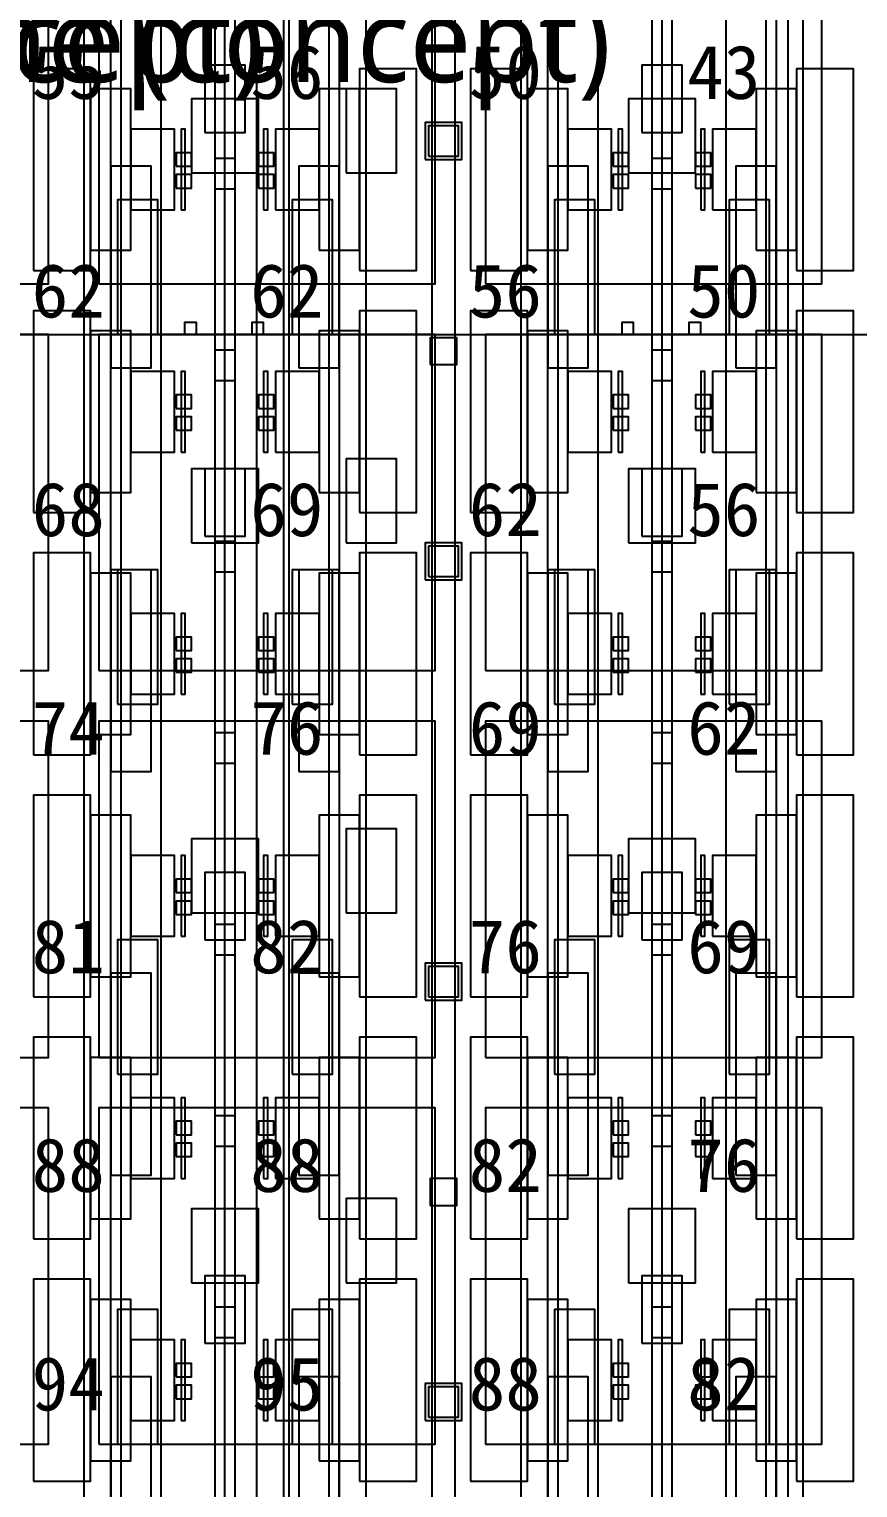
# Model space of a CAD drawing. Header units: metres. Extents: x -1640 to 1560, y -268 to 2338.
# Drawn here: x -143.57 to -118.92, y 990.7 to 1034.08 of the extents above; entities that cross this region are included whole.
import ezdxf

# ---------------------------------------------------------------- set-up
doc = ezdxf.new("R2010")
doc.units = ezdxf.units.M
for name, color, linetype in [('1F_CHL', 4, 'Continuous'), ('1F_PUMP', 2, 'Continuous'), ('1F_SCR', 3, 'Continuous'), ('1F_STRUCT_COLUMN', 8, 'Continuous'), ('2F_CSF_LATERAL_RACK_CONCEPT', 9, 'Continuous'), ('2F_RFG', 5, 'Continuous'), ('2F_STRUCT_COLUMN', 8, 'Continuous'), ('2F_VMB', 6, 'Continuous'), ('3F_CLEANROOM_OVERHEAD_PIPE_DUCT_CONCEPT', 9, 'Continuous'), ('3F_EHS_EGRESS_DIST_M', 2, 'Continuous'), ('3F_ETCH', 2, 'Continuous'), ('3F_FOUP', 5, 'Continuous'), ('3F_OHT', 9, 'Continuous'), ('3F_OHTV', 1, 'Continuous'), ('3F_STRUCT_COLUMN', 8, 'Continuous'), ('3F_TBAR', 6, 'Continuous'), ('3F_TEXT', 7, 'Continuous'), ('4F_FFU', 1, 'Continuous'), ('4F_STRUCT_PLENUM_TRUSS_CONCEPT', 9, 'Continuous'), ('5F_CHL', 4, 'Continuous'), ('5F_PUMP', 2, 'Continuous'), ('5F_SCR', 3, 'Continuous'), ('5F_STRUCT_COLUMN', 8, 'Continuous'), ('6F_CSF_LATERAL_RACK_CONCEPT', 9, 'Continuous'), ('6F_RFG', 5, 'Continuous'), ('6F_STRUCT_COLUMN', 8, 'Continuous'), ('6F_VMB', 6, 'Continuous'), ('7F_CLEANROOM_OVERHEAD_PIPE_DUCT_CONCEPT', 9, 'Continuous'), ('7F_EHS_EGRESS_DIST_M', 2, 'Continuous'), ('7F_ETCH', 2, 'Continuous'), ('7F_FOUP', 5, 'Continuous'), ('7F_OHT', 9, 'Continuous'), ('7F_OHTV', 1, 'Continuous'), ('7F_STRUCT_COLUMN', 8, 'Continuous'), ('7F_TBAR', 6, 'Continuous'), ('7F_TEXT', 7, 'Continuous'), ('8F_FFU', 1, 'Continuous'), ('8F_STRUCT_PLENUM_TRUSS_CONCEPT', 9, 'Continuous'), ('EHS_GAS_SUPPLY', 3, 'Continuous'), ('EHS_PROCESS_EXHAUST', 1, 'Continuous'), ('EHS_TREATED_EXHAUST', 30, 'Continuous'), ('UTIL_ELEC.LV_CONCEPT', 2, 'Continuous'), ('UTIL_GAS.SPEC_CONCEPT', 3, 'Continuous'), ('UTIL_PCW.R_CONCEPT', 1, 'Continuous'), ('UTIL_PCW.S_CONCEPT', 6, 'Continuous')]:
    doc.layers.add(name, color=color, linetype=linetype)
doc.styles.add('KO', font='malgun.ttf')

msp = doc.modelspace()

# ---------------------------------------------------------------- linework, layer by layer
at = {"layer": '1F_CHL'}
for points in [[(-134.15, 1029.8), (-132.65, 1029.8), (-132.65, 1032.3), (-134.15, 1032.3)], [(-134.15, 1018.8), (-132.65, 1018.8), (-132.65, 1021.3), (-134.15, 1021.3)], [(-134.15, 1007.8), (-132.65, 1007.8), (-132.65, 1010.3), (-134.15, 1010.3)], [(-134.15, 996.8), (-132.65, 996.8), (-132.65, 999.3), (-134.15, 999.3)]]:
    msp.add_lwpolyline(points, close=True, dxfattribs=at)
at = {"layer": '1F_PUMP'}
for points in [[(-140.95, 1025), (-139.75, 1025), (-139.75, 1029), (-140.95, 1029)], [(-135.75, 1025), (-134.55, 1025), (-134.55, 1029), (-135.75, 1029)], [(-127.95, 1025), (-126.75, 1025), (-126.75, 1029), (-127.95, 1029)], [(-122.75, 1025), (-121.55, 1025), (-121.55, 1029), (-122.75, 1029)], [(-140.95, 1014), (-139.75, 1014), (-139.75, 1018), (-140.95, 1018)], [(-135.75, 1014), (-134.55, 1014), (-134.55, 1018), (-135.75, 1018)], [(-127.95, 1014), (-126.75, 1014), (-126.75, 1018), (-127.95, 1018)], [(-122.75, 1014), (-121.55, 1014), (-121.55, 1018), (-122.75, 1018)], [(-140.95, 1003), (-139.75, 1003), (-139.75, 1007), (-140.95, 1007)], [(-135.75, 1003), (-134.55, 1003), (-134.55, 1007), (-135.75, 1007)], [(-127.95, 1003), (-126.75, 1003), (-126.75, 1007), (-127.95, 1007)], [(-122.75, 1003), (-121.55, 1003), (-121.55, 1007), (-122.75, 1007)], [(-140.95, 992), (-139.75, 992), (-139.75, 996), (-140.95, 996)], [(-135.75, 992), (-134.55, 992), (-134.55, 996), (-135.75, 996)], [(-127.95, 992), (-126.75, 992), (-126.75, 996), (-127.95, 996)], [(-122.75, 992), (-121.55, 992), (-121.55, 996), (-122.75, 996)]]:
    msp.add_lwpolyline(points, close=True, dxfattribs=at)
at = {"layer": '1F_SCR'}
for points in [[(-138.75, 1029.8), (-136.75, 1029.8), (-136.75, 1032), (-138.75, 1032)], [(-125.75, 1029.8), (-123.75, 1029.8), (-123.75, 1032), (-125.75, 1032)], [(-138.75, 1018.8), (-136.75, 1018.8), (-136.75, 1021), (-138.75, 1021)], [(-125.75, 1018.8), (-123.75, 1018.8), (-123.75, 1021), (-125.75, 1021)], [(-138.75, 1007.8), (-136.75, 1007.8), (-136.75, 1010), (-138.75, 1010)], [(-125.75, 1007.8), (-123.75, 1007.8), (-123.75, 1010), (-125.75, 1010)], [(-138.75, 996.8), (-136.75, 996.8), (-136.75, 999), (-138.75, 999)], [(-125.75, 996.8), (-123.75, 996.8), (-123.75, 999), (-125.75, 999)]]:
    msp.add_lwpolyline(points, close=True, dxfattribs=at)
at = {"layer": '1F_STRUCT_COLUMN'}
for points in [[(-131.8, 1030.2), (-130.7, 1030.2), (-130.7, 1031.3), (-131.8, 1031.3)], [(-131.8, 1017.7), (-130.7, 1017.7), (-130.7, 1018.8), (-131.8, 1018.8)], [(-131.8, 1005.2), (-130.7, 1005.2), (-130.7, 1006.3), (-131.8, 1006.3)], [(-131.8, 992.7), (-130.7, 992.7), (-130.7, 993.8), (-131.8, 993.8)]]:
    msp.add_lwpolyline(points, close=True, dxfattribs=at)
at = {"layer": '2F_CSF_LATERAL_RACK_CONCEPT'}
for points in [[(-141.95, 891), (-141.15, 891), (-141.15, 1041), (-141.95, 1041)], [(-134.35, 891), (-133.55, 891), (-133.55, 1041), (-134.35, 1041)], [(-128.95, 891), (-128.15, 891), (-128.15, 1041), (-128.95, 1041)], [(-121.35, 891), (-120.55, 891), (-120.55, 1041), (-121.35, 1041)]]:
    msp.add_lwpolyline(points, close=True, dxfattribs=at)
at = {"layer": '2F_RFG'}
for points in [[(-141.15, 1024), (-139.95, 1024), (-139.95, 1030), (-141.15, 1030)], [(-135.55, 1024), (-134.35, 1024), (-134.35, 1030), (-135.55, 1030)], [(-128.15, 1024), (-126.95, 1024), (-126.95, 1030), (-128.15, 1030)], [(-122.55, 1024), (-121.35, 1024), (-121.35, 1030), (-122.55, 1030)], [(-141.15, 1012), (-139.95, 1012), (-139.95, 1018), (-141.15, 1018)], [(-135.55, 1012), (-134.35, 1012), (-134.35, 1018), (-135.55, 1018)], [(-128.15, 1012), (-126.95, 1012), (-126.95, 1018), (-128.15, 1018)], [(-122.55, 1012), (-121.35, 1012), (-121.35, 1018), (-122.55, 1018)], [(-141.15, 1000), (-139.95, 1000), (-139.95, 1006), (-141.15, 1006)], [(-135.55, 1000), (-134.35, 1000), (-134.35, 1006), (-135.55, 1006)], [(-128.15, 1000), (-126.95, 1000), (-126.95, 1006), (-128.15, 1006)], [(-122.55, 1000), (-121.35, 1000), (-121.35, 1006), (-122.55, 1006)], [(-141.15, 988), (-139.95, 988), (-139.95, 994), (-141.15, 994)], [(-135.55, 988), (-134.35, 988), (-134.35, 994), (-135.55, 994)], [(-128.15, 988), (-126.95, 988), (-126.95, 994), (-128.15, 994)], [(-122.55, 988), (-121.35, 988), (-121.35, 994), (-122.55, 994)]]:
    msp.add_lwpolyline(points, close=True, dxfattribs=at)
at = {"layer": '2F_STRUCT_COLUMN'}
for points in [[(-131.7, 1030.3), (-130.8, 1030.3), (-130.8, 1031.2), (-131.7, 1031.2)], [(-131.7, 1017.8), (-130.8, 1017.8), (-130.8, 1018.7), (-131.7, 1018.7)], [(-131.7, 1005.3), (-130.8, 1005.3), (-130.8, 1006.2), (-131.7, 1006.2)], [(-131.7, 992.8), (-130.8, 992.8), (-130.8, 993.7), (-131.7, 993.7)]]:
    msp.add_lwpolyline(points, close=True, dxfattribs=at)
at = {"layer": '2F_VMB'}
for points in [[(-138.35, 1031), (-137.15, 1031), (-137.15, 1033), (-138.35, 1033)], [(-125.35, 1031), (-124.15, 1031), (-124.15, 1033), (-125.35, 1033)], [(-138.35, 1019), (-137.15, 1019), (-137.15, 1021), (-138.35, 1021)], [(-125.35, 1019), (-124.15, 1019), (-124.15, 1021), (-125.35, 1021)], [(-138.35, 1007), (-137.15, 1007), (-137.15, 1009), (-138.35, 1009)], [(-125.35, 1007), (-124.15, 1007), (-124.15, 1009), (-125.35, 1009)], [(-138.35, 995), (-137.15, 995), (-137.15, 997), (-138.35, 997)], [(-125.35, 995), (-124.15, 995), (-124.15, 997), (-125.35, 997)]]:
    msp.add_lwpolyline(points, close=True, dxfattribs=at)
at = {"layer": '3F_CLEANROOM_OVERHEAD_PIPE_DUCT_CONCEPT'}
for points in [[(-140.85, 890), (-139.65, 890), (-139.65, 1042), (-140.85, 1042)], [(-135.85, 890), (-134.65, 890), (-134.65, 1042), (-135.85, 1042)], [(-127.85, 890), (-126.65, 890), (-126.65, 1042), (-127.85, 1042)], [(-122.85, 890), (-121.65, 890), (-121.65, 1042), (-122.85, 1042)]]:
    msp.add_lwpolyline(points, close=True, dxfattribs=at)
at = {"layer": '3F_ETCH'}
for points in [[(-143.45, 1026.9), (-141.75, 1026.9), (-141.75, 1032.9), (-143.45, 1032.9)], [(-133.75, 1026.9), (-132.05, 1026.9), (-132.05, 1032.9), (-133.75, 1032.9)], [(-130.45, 1026.9), (-128.75, 1026.9), (-128.75, 1032.9), (-130.45, 1032.9)], [(-120.75, 1026.9), (-119.05, 1026.9), (-119.05, 1032.9), (-120.75, 1032.9)], [(-141.75, 1027.5), (-140.55, 1027.5), (-140.55, 1032.3), (-141.75, 1032.3)], [(-134.95, 1027.5), (-133.75, 1027.5), (-133.75, 1032.3), (-134.95, 1032.3)], [(-128.75, 1027.5), (-127.55, 1027.5), (-127.55, 1032.3), (-128.75, 1032.3)], [(-121.95, 1027.5), (-120.75, 1027.5), (-120.75, 1032.3), (-121.95, 1032.3)], [(-140.55, 1028.7), (-139.25, 1028.7), (-139.25, 1031.1), (-140.55, 1031.1)], [(-136.25, 1028.7), (-134.95, 1028.7), (-134.95, 1031.1), (-136.25, 1031.1)], [(-127.55, 1028.7), (-126.25, 1028.7), (-126.25, 1031.1), (-127.55, 1031.1)], [(-123.25, 1028.7), (-121.95, 1028.7), (-121.95, 1031.1), (-123.25, 1031.1)], [(-143.45, 1019.7), (-141.75, 1019.7), (-141.75, 1025.7), (-143.45, 1025.7)], [(-133.75, 1019.7), (-132.05, 1019.7), (-132.05, 1025.7), (-133.75, 1025.7)], [(-130.45, 1019.7), (-128.75, 1019.7), (-128.75, 1025.7), (-130.45, 1025.7)], [(-120.75, 1019.7), (-119.05, 1019.7), (-119.05, 1025.7), (-120.75, 1025.7)], [(-141.75, 1020.3), (-140.55, 1020.3), (-140.55, 1025.1), (-141.75, 1025.1)], [(-134.95, 1020.3), (-133.75, 1020.3), (-133.75, 1025.1), (-134.95, 1025.1)], [(-128.75, 1020.3), (-127.55, 1020.3), (-127.55, 1025.1), (-128.75, 1025.1)], [(-121.95, 1020.3), (-120.75, 1020.3), (-120.75, 1025.1), (-121.95, 1025.1)], [(-140.55, 1021.5), (-139.25, 1021.5), (-139.25, 1023.9), (-140.55, 1023.9)], [(-136.25, 1021.5), (-134.95, 1021.5), (-134.95, 1023.9), (-136.25, 1023.9)], [(-127.55, 1021.5), (-126.25, 1021.5), (-126.25, 1023.9), (-127.55, 1023.9)], [(-123.25, 1021.5), (-121.95, 1021.5), (-121.95, 1023.9), (-123.25, 1023.9)], [(-143.45, 1012.5), (-141.75, 1012.5), (-141.75, 1018.5), (-143.45, 1018.5)], [(-133.75, 1012.5), (-132.05, 1012.5), (-132.05, 1018.5), (-133.75, 1018.5)], [(-130.45, 1012.5), (-128.75, 1012.5), (-128.75, 1018.5), (-130.45, 1018.5)], [(-120.75, 1012.5), (-119.05, 1012.5), (-119.05, 1018.5), (-120.75, 1018.5)], [(-141.75, 1013.1), (-140.55, 1013.1), (-140.55, 1017.9), (-141.75, 1017.9)], [(-134.95, 1013.1), (-133.75, 1013.1), (-133.75, 1017.9), (-134.95, 1017.9)], [(-128.75, 1013.1), (-127.55, 1013.1), (-127.55, 1017.9), (-128.75, 1017.9)], [(-121.95, 1013.1), (-120.75, 1013.1), (-120.75, 1017.9), (-121.95, 1017.9)], [(-140.55, 1014.3), (-139.25, 1014.3), (-139.25, 1016.7), (-140.55, 1016.7)], [(-136.25, 1014.3), (-134.95, 1014.3), (-134.95, 1016.7), (-136.25, 1016.7)], [(-127.55, 1014.3), (-126.25, 1014.3), (-126.25, 1016.7), (-127.55, 1016.7)], [(-123.25, 1014.3), (-121.95, 1014.3), (-121.95, 1016.7), (-123.25, 1016.7)], [(-143.45, 1005.3), (-141.75, 1005.3), (-141.75, 1011.3), (-143.45, 1011.3)], [(-133.75, 1005.3), (-132.05, 1005.3), (-132.05, 1011.3), (-133.75, 1011.3)], [(-130.45, 1005.3), (-128.75, 1005.3), (-128.75, 1011.3), (-130.45, 1011.3)], [(-120.75, 1005.3), (-119.05, 1005.3), (-119.05, 1011.3), (-120.75, 1011.3)], [(-141.75, 1005.9), (-140.55, 1005.9), (-140.55, 1010.7), (-141.75, 1010.7)], [(-134.95, 1005.9), (-133.75, 1005.9), (-133.75, 1010.7), (-134.95, 1010.7)], [(-128.75, 1005.9), (-127.55, 1005.9), (-127.55, 1010.7), (-128.75, 1010.7)], [(-121.95, 1005.9), (-120.75, 1005.9), (-120.75, 1010.7), (-121.95, 1010.7)], [(-140.55, 1007.1), (-139.25, 1007.1), (-139.25, 1009.5), (-140.55, 1009.5)], [(-136.25, 1007.1), (-134.95, 1007.1), (-134.95, 1009.5), (-136.25, 1009.5)], [(-127.55, 1007.1), (-126.25, 1007.1), (-126.25, 1009.5), (-127.55, 1009.5)], [(-123.25, 1007.1), (-121.95, 1007.1), (-121.95, 1009.5), (-123.25, 1009.5)], [(-143.45, 998.1), (-141.75, 998.1), (-141.75, 1004.1), (-143.45, 1004.1)], [(-133.75, 998.1), (-132.05, 998.1), (-132.05, 1004.1), (-133.75, 1004.1)], [(-130.45, 998.1), (-128.75, 998.1), (-128.75, 1004.1), (-130.45, 1004.1)], [(-120.75, 998.1), (-119.05, 998.1), (-119.05, 1004.1), (-120.75, 1004.1)], [(-141.75, 998.7), (-140.55, 998.7), (-140.55, 1003.5), (-141.75, 1003.5)], [(-134.95, 998.7), (-133.75, 998.7), (-133.75, 1003.5), (-134.95, 1003.5)], [(-128.75, 998.7), (-127.55, 998.7), (-127.55, 1003.5), (-128.75, 1003.5)], [(-121.95, 998.7), (-120.75, 998.7), (-120.75, 1003.5), (-121.95, 1003.5)], [(-140.55, 999.9), (-139.25, 999.9), (-139.25, 1002.3), (-140.55, 1002.3)], [(-136.25, 999.9), (-134.95, 999.9), (-134.95, 1002.3), (-136.25, 1002.3)], [(-127.55, 999.9), (-126.25, 999.9), (-126.25, 1002.3), (-127.55, 1002.3)], [(-123.25, 999.9), (-121.95, 999.9), (-121.95, 1002.3), (-123.25, 1002.3)], [(-143.45, 990.9), (-141.75, 990.9), (-141.75, 996.9), (-143.45, 996.9)], [(-133.75, 990.9), (-132.05, 990.9), (-132.05, 996.9), (-133.75, 996.9)], [(-130.45, 990.9), (-128.75, 990.9), (-128.75, 996.9), (-130.45, 996.9)], [(-120.75, 990.9), (-119.05, 990.9), (-119.05, 996.9), (-120.75, 996.9)], [(-141.75, 991.5), (-140.55, 991.5), (-140.55, 996.3), (-141.75, 996.3)], [(-134.95, 991.5), (-133.75, 991.5), (-133.75, 996.3), (-134.95, 996.3)], [(-128.75, 991.5), (-127.55, 991.5), (-127.55, 996.3), (-128.75, 996.3)], [(-121.95, 991.5), (-120.75, 991.5), (-120.75, 996.3), (-121.95, 996.3)], [(-140.55, 992.7), (-139.25, 992.7), (-139.25, 995.1), (-140.55, 995.1)], [(-136.25, 992.7), (-134.95, 992.7), (-134.95, 995.1), (-136.25, 995.1)], [(-127.55, 992.7), (-126.25, 992.7), (-126.25, 995.1), (-127.55, 995.1)], [(-123.25, 992.7), (-121.95, 992.7), (-121.95, 995.1), (-123.25, 995.1)]]:
    msp.add_lwpolyline(points, close=True, dxfattribs=at)
at = {"layer": '3F_FOUP'}
for points in [[(-139.2, 1030), (-138.75, 1030), (-138.75, 1030.4), (-139.2, 1030.4)], [(-136.75, 1030), (-136.3, 1030), (-136.3, 1030.4), (-136.75, 1030.4)], [(-126.2, 1030), (-125.75, 1030), (-125.75, 1030.4), (-126.2, 1030.4)], [(-123.75, 1030), (-123.3, 1030), (-123.3, 1030.4), (-123.75, 1030.4)], [(-139.2, 1029.35), (-138.75, 1029.35), (-138.75, 1029.75), (-139.2, 1029.75)], [(-136.75, 1029.35), (-136.3, 1029.35), (-136.3, 1029.75), (-136.75, 1029.75)], [(-126.2, 1029.35), (-125.75, 1029.35), (-125.75, 1029.75), (-126.2, 1029.75)], [(-123.75, 1029.35), (-123.3, 1029.35), (-123.3, 1029.75), (-123.75, 1029.75)], [(-139.2, 1022.8), (-138.75, 1022.8), (-138.75, 1023.2), (-139.2, 1023.2)], [(-136.75, 1022.8), (-136.3, 1022.8), (-136.3, 1023.2), (-136.75, 1023.2)], [(-126.2, 1022.8), (-125.75, 1022.8), (-125.75, 1023.2), (-126.2, 1023.2)], [(-123.75, 1022.8), (-123.3, 1022.8), (-123.3, 1023.2), (-123.75, 1023.2)], [(-139.2, 1022.15), (-138.75, 1022.15), (-138.75, 1022.55), (-139.2, 1022.55)], [(-136.75, 1022.15), (-136.3, 1022.15), (-136.3, 1022.55), (-136.75, 1022.55)], [(-126.2, 1022.15), (-125.75, 1022.15), (-125.75, 1022.55), (-126.2, 1022.55)], [(-123.75, 1022.15), (-123.3, 1022.15), (-123.3, 1022.55), (-123.75, 1022.55)], [(-139.2, 1015.6), (-138.75, 1015.6), (-138.75, 1016), (-139.2, 1016)], [(-136.75, 1015.6), (-136.3, 1015.6), (-136.3, 1016), (-136.75, 1016)], [(-126.2, 1015.6), (-125.75, 1015.6), (-125.75, 1016), (-126.2, 1016)], [(-123.75, 1015.6), (-123.3, 1015.6), (-123.3, 1016), (-123.75, 1016)], [(-139.2, 1014.95), (-138.75, 1014.95), (-138.75, 1015.35), (-139.2, 1015.35)], [(-136.75, 1014.95), (-136.3, 1014.95), (-136.3, 1015.35), (-136.75, 1015.35)], [(-126.2, 1014.95), (-125.75, 1014.95), (-125.75, 1015.35), (-126.2, 1015.35)], [(-123.75, 1014.95), (-123.3, 1014.95), (-123.3, 1015.35), (-123.75, 1015.35)], [(-139.2, 1008.4), (-138.75, 1008.4), (-138.75, 1008.8), (-139.2, 1008.8)], [(-136.75, 1008.4), (-136.3, 1008.4), (-136.3, 1008.8), (-136.75, 1008.8)], [(-126.2, 1008.4), (-125.75, 1008.4), (-125.75, 1008.8), (-126.2, 1008.8)], [(-123.75, 1008.4), (-123.3, 1008.4), (-123.3, 1008.8), (-123.75, 1008.8)], [(-139.2, 1007.75), (-138.75, 1007.75), (-138.75, 1008.15), (-139.2, 1008.15)], [(-136.75, 1007.75), (-136.3, 1007.75), (-136.3, 1008.15), (-136.75, 1008.15)], [(-126.2, 1007.75), (-125.75, 1007.75), (-125.75, 1008.15), (-126.2, 1008.15)], [(-123.75, 1007.75), (-123.3, 1007.75), (-123.3, 1008.15), (-123.75, 1008.15)], [(-139.2, 1001.2), (-138.75, 1001.2), (-138.75, 1001.6), (-139.2, 1001.6)], [(-136.75, 1001.2), (-136.3, 1001.2), (-136.3, 1001.6), (-136.75, 1001.6)], [(-126.2, 1001.2), (-125.75, 1001.2), (-125.75, 1001.6), (-126.2, 1001.6)], [(-123.75, 1001.2), (-123.3, 1001.2), (-123.3, 1001.6), (-123.75, 1001.6)], [(-139.2, 1000.55), (-138.75, 1000.55), (-138.75, 1000.95), (-139.2, 1000.95)], [(-136.75, 1000.55), (-136.3, 1000.55), (-136.3, 1000.95), (-136.75, 1000.95)], [(-126.2, 1000.55), (-125.75, 1000.55), (-125.75, 1000.95), (-126.2, 1000.95)], [(-123.75, 1000.55), (-123.3, 1000.55), (-123.3, 1000.95), (-123.75, 1000.95)], [(-139.2, 994), (-138.75, 994), (-138.75, 994.4), (-139.2, 994.4)], [(-136.75, 994), (-136.3, 994), (-136.3, 994.4), (-136.75, 994.4)], [(-126.2, 994), (-125.75, 994), (-125.75, 994.4), (-126.2, 994.4)], [(-123.75, 994), (-123.3, 994), (-123.3, 994.4), (-123.75, 994.4)], [(-139.2, 993.35), (-138.75, 993.35), (-138.75, 993.75), (-139.2, 993.75)], [(-136.75, 993.35), (-136.3, 993.35), (-136.3, 993.75), (-136.75, 993.75)], [(-126.2, 993.35), (-125.75, 993.35), (-125.75, 993.75), (-126.2, 993.75)], [(-123.75, 993.35), (-123.3, 993.35), (-123.3, 993.75), (-123.75, 993.75)]]:
    msp.add_lwpolyline(points, close=True, dxfattribs=at)
at = {"layer": '3F_OHT'}
for p, q in [((-137.75, 970), (-137.75, 1042)), ((-124.75, 970), (-124.75, 1042))]:
    msp.add_line(p, q, dxfattribs=at)
at = {"layer": '3F_OHTV'}
for points in [[(-138.05, 1029.33), (-137.45, 1029.33), (-137.45, 1030.23), (-138.05, 1030.23)], [(-125.05, 1029.33), (-124.45, 1029.33), (-124.45, 1030.23), (-125.05, 1030.23)], [(-138.05, 1023.63), (-137.45, 1023.63), (-137.45, 1024.53), (-138.05, 1024.53)], [(-125.05, 1023.63), (-124.45, 1023.63), (-124.45, 1024.53), (-125.05, 1024.53)], [(-138.05, 1017.94), (-137.45, 1017.94), (-137.45, 1018.84), (-138.05, 1018.84)], [(-125.05, 1017.94), (-124.45, 1017.94), (-124.45, 1018.84), (-125.05, 1018.84)], [(-138.05, 1012.25), (-137.45, 1012.25), (-137.45, 1013.15), (-138.05, 1013.15)], [(-125.05, 1012.25), (-124.45, 1012.25), (-124.45, 1013.15), (-125.05, 1013.15)], [(-138.05, 1006.55), (-137.45, 1006.55), (-137.45, 1007.45), (-138.05, 1007.45)], [(-125.05, 1006.55), (-124.45, 1006.55), (-124.45, 1007.45), (-125.05, 1007.45)], [(-138.05, 1000.86), (-137.45, 1000.86), (-137.45, 1001.76), (-138.05, 1001.76)], [(-125.05, 1000.86), (-124.45, 1000.86), (-124.45, 1001.76), (-125.05, 1001.76)], [(-138.05, 995.17), (-137.45, 995.17), (-137.45, 996.07), (-138.05, 996.07)], [(-125.05, 995.17), (-124.45, 995.17), (-124.45, 996.07), (-125.05, 996.07)]]:
    msp.add_lwpolyline(points, close=True, dxfattribs=at)
at = {"layer": '3F_STRUCT_COLUMN'}
for points in [[(-131.65, 1024.1), (-130.85, 1024.1), (-130.85, 1024.9), (-131.65, 1024.9)], [(-131.65, 999.1), (-130.85, 999.1), (-130.85, 999.9), (-131.65, 999.9)]]:
    msp.add_lwpolyline(points, close=True, dxfattribs=at)
at = {"layer": '3F_TBAR'}
for points in [[(-139.05, 1028.7), (-138.93, 1028.7), (-138.93, 1031.1), (-139.05, 1031.1)], [(-136.6, 1028.7), (-136.48, 1028.7), (-136.48, 1031.1), (-136.6, 1031.1)], [(-126.05, 1028.7), (-125.93, 1028.7), (-125.93, 1031.1), (-126.05, 1031.1)], [(-123.6, 1028.7), (-123.48, 1028.7), (-123.48, 1031.1), (-123.6, 1031.1)], [(-139.05, 1021.5), (-138.93, 1021.5), (-138.93, 1023.9), (-139.05, 1023.9)], [(-136.6, 1021.5), (-136.48, 1021.5), (-136.48, 1023.9), (-136.6, 1023.9)], [(-126.05, 1021.5), (-125.93, 1021.5), (-125.93, 1023.9), (-126.05, 1023.9)], [(-123.6, 1021.5), (-123.48, 1021.5), (-123.48, 1023.9), (-123.6, 1023.9)], [(-139.05, 1014.3), (-138.93, 1014.3), (-138.93, 1016.7), (-139.05, 1016.7)], [(-136.6, 1014.3), (-136.48, 1014.3), (-136.48, 1016.7), (-136.6, 1016.7)], [(-126.05, 1014.3), (-125.93, 1014.3), (-125.93, 1016.7), (-126.05, 1016.7)], [(-123.6, 1014.3), (-123.48, 1014.3), (-123.48, 1016.7), (-123.6, 1016.7)], [(-139.05, 1007.1), (-138.93, 1007.1), (-138.93, 1009.5), (-139.05, 1009.5)], [(-136.6, 1007.1), (-136.48, 1007.1), (-136.48, 1009.5), (-136.6, 1009.5)], [(-126.05, 1007.1), (-125.93, 1007.1), (-125.93, 1009.5), (-126.05, 1009.5)], [(-123.6, 1007.1), (-123.48, 1007.1), (-123.48, 1009.5), (-123.6, 1009.5)], [(-139.05, 999.9), (-138.93, 999.9), (-138.93, 1002.3), (-139.05, 1002.3)], [(-136.6, 999.9), (-136.48, 999.9), (-136.48, 1002.3), (-136.6, 1002.3)], [(-126.05, 999.9), (-125.93, 999.9), (-125.93, 1002.3), (-126.05, 1002.3)], [(-123.6, 999.9), (-123.48, 999.9), (-123.48, 1002.3), (-123.6, 1002.3)], [(-139.05, 992.7), (-138.93, 992.7), (-138.93, 995.1), (-139.05, 995.1)], [(-136.6, 992.7), (-136.48, 992.7), (-136.48, 995.1), (-136.6, 995.1)], [(-126.05, 992.7), (-125.93, 992.7), (-125.93, 995.1), (-126.05, 995.1)], [(-123.6, 992.7), (-123.48, 992.7), (-123.48, 995.1), (-123.6, 995.1)]]:
    msp.add_lwpolyline(points, close=True, dxfattribs=at)
at = {"layer": '4F_FFU'}
for points in [[(-153, 1026.5), (-143, 1026.5), (-143, 1036.5), (-153, 1036.5)], [(-141.5, 1026.5), (-131.5, 1026.5), (-131.5, 1036.5), (-141.5, 1036.5)], [(-130, 1026.5), (-120, 1026.5), (-120, 1036.5), (-130, 1036.5)], [(-153, 1015), (-143, 1015), (-143, 1025), (-153, 1025)], [(-141.5, 1015), (-131.5, 1015), (-131.5, 1025), (-141.5, 1025)], [(-130, 1015), (-120, 1015), (-120, 1025), (-130, 1025)], [(-153, 1003.5), (-143, 1003.5), (-143, 1013.5), (-153, 1013.5)], [(-141.5, 1003.5), (-131.5, 1003.5), (-131.5, 1013.5), (-141.5, 1013.5)], [(-130, 1003.5), (-120, 1003.5), (-120, 1013.5), (-130, 1013.5)], [(-153, 992), (-143, 992), (-143, 1002), (-153, 1002)], [(-141.5, 992), (-131.5, 992), (-131.5, 1002), (-141.5, 1002)], [(-130, 992), (-120, 992), (-120, 1002), (-130, 1002)]]:
    msp.add_lwpolyline(points, close=True, dxfattribs=at)
at = {"layer": '4F_STRUCT_PLENUM_TRUSS_CONCEPT'}
msp.add_lwpolyline([(-131.6, 887), (-130.9, 887), (-130.9, 1045), (-131.6, 1045)], close=True, dxfattribs=at)
at = {"layer": '5F_CHL'}
for points in [[(-134.15, 1029.8), (-132.65, 1029.8), (-132.65, 1032.3), (-134.15, 1032.3)], [(-134.15, 1018.8), (-132.65, 1018.8), (-132.65, 1021.3), (-134.15, 1021.3)], [(-134.15, 1007.8), (-132.65, 1007.8), (-132.65, 1010.3), (-134.15, 1010.3)], [(-134.15, 996.8), (-132.65, 996.8), (-132.65, 999.3), (-134.15, 999.3)]]:
    msp.add_lwpolyline(points, close=True, dxfattribs=at)
at = {"layer": '5F_PUMP'}
for points in [[(-140.95, 1025), (-139.75, 1025), (-139.75, 1029), (-140.95, 1029)], [(-135.75, 1025), (-134.55, 1025), (-134.55, 1029), (-135.75, 1029)], [(-127.95, 1025), (-126.75, 1025), (-126.75, 1029), (-127.95, 1029)], [(-122.75, 1025), (-121.55, 1025), (-121.55, 1029), (-122.75, 1029)], [(-140.95, 1014), (-139.75, 1014), (-139.75, 1018), (-140.95, 1018)], [(-135.75, 1014), (-134.55, 1014), (-134.55, 1018), (-135.75, 1018)], [(-127.95, 1014), (-126.75, 1014), (-126.75, 1018), (-127.95, 1018)], [(-122.75, 1014), (-121.55, 1014), (-121.55, 1018), (-122.75, 1018)], [(-140.95, 1003), (-139.75, 1003), (-139.75, 1007), (-140.95, 1007)], [(-135.75, 1003), (-134.55, 1003), (-134.55, 1007), (-135.75, 1007)], [(-127.95, 1003), (-126.75, 1003), (-126.75, 1007), (-127.95, 1007)], [(-122.75, 1003), (-121.55, 1003), (-121.55, 1007), (-122.75, 1007)], [(-140.95, 992), (-139.75, 992), (-139.75, 996), (-140.95, 996)], [(-135.75, 992), (-134.55, 992), (-134.55, 996), (-135.75, 996)], [(-127.95, 992), (-126.75, 992), (-126.75, 996), (-127.95, 996)], [(-122.75, 992), (-121.55, 992), (-121.55, 996), (-122.75, 996)]]:
    msp.add_lwpolyline(points, close=True, dxfattribs=at)
at = {"layer": '5F_SCR'}
for points in [[(-138.75, 1029.8), (-136.75, 1029.8), (-136.75, 1032), (-138.75, 1032)], [(-125.75, 1029.8), (-123.75, 1029.8), (-123.75, 1032), (-125.75, 1032)], [(-138.75, 1018.8), (-136.75, 1018.8), (-136.75, 1021), (-138.75, 1021)], [(-125.75, 1018.8), (-123.75, 1018.8), (-123.75, 1021), (-125.75, 1021)], [(-138.75, 1007.8), (-136.75, 1007.8), (-136.75, 1010), (-138.75, 1010)], [(-125.75, 1007.8), (-123.75, 1007.8), (-123.75, 1010), (-125.75, 1010)], [(-138.75, 996.8), (-136.75, 996.8), (-136.75, 999), (-138.75, 999)], [(-125.75, 996.8), (-123.75, 996.8), (-123.75, 999), (-125.75, 999)]]:
    msp.add_lwpolyline(points, close=True, dxfattribs=at)
at = {"layer": '5F_STRUCT_COLUMN'}
for points in [[(-131.8, 1030.2), (-130.7, 1030.2), (-130.7, 1031.3), (-131.8, 1031.3)], [(-131.8, 1017.7), (-130.7, 1017.7), (-130.7, 1018.8), (-131.8, 1018.8)], [(-131.8, 1005.2), (-130.7, 1005.2), (-130.7, 1006.3), (-131.8, 1006.3)], [(-131.8, 992.7), (-130.7, 992.7), (-130.7, 993.8), (-131.8, 993.8)]]:
    msp.add_lwpolyline(points, close=True, dxfattribs=at)
at = {"layer": '6F_CSF_LATERAL_RACK_CONCEPT'}
for points in [[(-141.95, 891), (-141.15, 891), (-141.15, 1041), (-141.95, 1041)], [(-134.35, 891), (-133.55, 891), (-133.55, 1041), (-134.35, 1041)], [(-128.95, 891), (-128.15, 891), (-128.15, 1041), (-128.95, 1041)], [(-121.35, 891), (-120.55, 891), (-120.55, 1041), (-121.35, 1041)]]:
    msp.add_lwpolyline(points, close=True, dxfattribs=at)
at = {"layer": '6F_RFG'}
for points in [[(-141.15, 1024), (-139.95, 1024), (-139.95, 1030), (-141.15, 1030)], [(-135.55, 1024), (-134.35, 1024), (-134.35, 1030), (-135.55, 1030)], [(-128.15, 1024), (-126.95, 1024), (-126.95, 1030), (-128.15, 1030)], [(-122.55, 1024), (-121.35, 1024), (-121.35, 1030), (-122.55, 1030)], [(-141.15, 1012), (-139.95, 1012), (-139.95, 1018), (-141.15, 1018)], [(-135.55, 1012), (-134.35, 1012), (-134.35, 1018), (-135.55, 1018)], [(-128.15, 1012), (-126.95, 1012), (-126.95, 1018), (-128.15, 1018)], [(-122.55, 1012), (-121.35, 1012), (-121.35, 1018), (-122.55, 1018)], [(-141.15, 1000), (-139.95, 1000), (-139.95, 1006), (-141.15, 1006)], [(-135.55, 1000), (-134.35, 1000), (-134.35, 1006), (-135.55, 1006)], [(-128.15, 1000), (-126.95, 1000), (-126.95, 1006), (-128.15, 1006)], [(-122.55, 1000), (-121.35, 1000), (-121.35, 1006), (-122.55, 1006)], [(-141.15, 988), (-139.95, 988), (-139.95, 994), (-141.15, 994)], [(-135.55, 988), (-134.35, 988), (-134.35, 994), (-135.55, 994)], [(-128.15, 988), (-126.95, 988), (-126.95, 994), (-128.15, 994)], [(-122.55, 988), (-121.35, 988), (-121.35, 994), (-122.55, 994)]]:
    msp.add_lwpolyline(points, close=True, dxfattribs=at)
at = {"layer": '6F_STRUCT_COLUMN'}
for points in [[(-131.7, 1030.3), (-130.8, 1030.3), (-130.8, 1031.2), (-131.7, 1031.2)], [(-131.7, 1017.8), (-130.8, 1017.8), (-130.8, 1018.7), (-131.7, 1018.7)], [(-131.7, 1005.3), (-130.8, 1005.3), (-130.8, 1006.2), (-131.7, 1006.2)], [(-131.7, 992.8), (-130.8, 992.8), (-130.8, 993.7), (-131.7, 993.7)]]:
    msp.add_lwpolyline(points, close=True, dxfattribs=at)
at = {"layer": '6F_VMB'}
for points in [[(-138.35, 1031), (-137.15, 1031), (-137.15, 1033), (-138.35, 1033)], [(-125.35, 1031), (-124.15, 1031), (-124.15, 1033), (-125.35, 1033)], [(-138.35, 1019), (-137.15, 1019), (-137.15, 1021), (-138.35, 1021)], [(-125.35, 1019), (-124.15, 1019), (-124.15, 1021), (-125.35, 1021)], [(-138.35, 1007), (-137.15, 1007), (-137.15, 1009), (-138.35, 1009)], [(-125.35, 1007), (-124.15, 1007), (-124.15, 1009), (-125.35, 1009)], [(-138.35, 995), (-137.15, 995), (-137.15, 997), (-138.35, 997)], [(-125.35, 995), (-124.15, 995), (-124.15, 997), (-125.35, 997)]]:
    msp.add_lwpolyline(points, close=True, dxfattribs=at)
at = {"layer": '7F_CLEANROOM_OVERHEAD_PIPE_DUCT_CONCEPT'}
for points in [[(-140.85, 890), (-139.65, 890), (-139.65, 1042), (-140.85, 1042)], [(-135.85, 890), (-134.65, 890), (-134.65, 1042), (-135.85, 1042)], [(-127.85, 890), (-126.65, 890), (-126.65, 1042), (-127.85, 1042)], [(-122.85, 890), (-121.65, 890), (-121.65, 1042), (-122.85, 1042)]]:
    msp.add_lwpolyline(points, close=True, dxfattribs=at)
at = {"layer": '7F_ETCH'}
for points in [[(-143.45, 1026.9), (-141.75, 1026.9), (-141.75, 1032.9), (-143.45, 1032.9)], [(-133.75, 1026.9), (-132.05, 1026.9), (-132.05, 1032.9), (-133.75, 1032.9)], [(-130.45, 1026.9), (-128.75, 1026.9), (-128.75, 1032.9), (-130.45, 1032.9)], [(-120.75, 1026.9), (-119.05, 1026.9), (-119.05, 1032.9), (-120.75, 1032.9)], [(-141.75, 1027.5), (-140.55, 1027.5), (-140.55, 1032.3), (-141.75, 1032.3)], [(-134.95, 1027.5), (-133.75, 1027.5), (-133.75, 1032.3), (-134.95, 1032.3)], [(-128.75, 1027.5), (-127.55, 1027.5), (-127.55, 1032.3), (-128.75, 1032.3)], [(-121.95, 1027.5), (-120.75, 1027.5), (-120.75, 1032.3), (-121.95, 1032.3)], [(-140.55, 1028.7), (-139.25, 1028.7), (-139.25, 1031.1), (-140.55, 1031.1)], [(-136.25, 1028.7), (-134.95, 1028.7), (-134.95, 1031.1), (-136.25, 1031.1)], [(-127.55, 1028.7), (-126.25, 1028.7), (-126.25, 1031.1), (-127.55, 1031.1)], [(-123.25, 1028.7), (-121.95, 1028.7), (-121.95, 1031.1), (-123.25, 1031.1)], [(-143.45, 1019.7), (-141.75, 1019.7), (-141.75, 1025.7), (-143.45, 1025.7)], [(-133.75, 1019.7), (-132.05, 1019.7), (-132.05, 1025.7), (-133.75, 1025.7)], [(-130.45, 1019.7), (-128.75, 1019.7), (-128.75, 1025.7), (-130.45, 1025.7)], [(-120.75, 1019.7), (-119.05, 1019.7), (-119.05, 1025.7), (-120.75, 1025.7)], [(-141.75, 1020.3), (-140.55, 1020.3), (-140.55, 1025.1), (-141.75, 1025.1)], [(-134.95, 1020.3), (-133.75, 1020.3), (-133.75, 1025.1), (-134.95, 1025.1)], [(-128.75, 1020.3), (-127.55, 1020.3), (-127.55, 1025.1), (-128.75, 1025.1)], [(-121.95, 1020.3), (-120.75, 1020.3), (-120.75, 1025.1), (-121.95, 1025.1)], [(-140.55, 1021.5), (-139.25, 1021.5), (-139.25, 1023.9), (-140.55, 1023.9)], [(-136.25, 1021.5), (-134.95, 1021.5), (-134.95, 1023.9), (-136.25, 1023.9)], [(-127.55, 1021.5), (-126.25, 1021.5), (-126.25, 1023.9), (-127.55, 1023.9)], [(-123.25, 1021.5), (-121.95, 1021.5), (-121.95, 1023.9), (-123.25, 1023.9)], [(-143.45, 1012.5), (-141.75, 1012.5), (-141.75, 1018.5), (-143.45, 1018.5)], [(-133.75, 1012.5), (-132.05, 1012.5), (-132.05, 1018.5), (-133.75, 1018.5)], [(-130.45, 1012.5), (-128.75, 1012.5), (-128.75, 1018.5), (-130.45, 1018.5)], [(-120.75, 1012.5), (-119.05, 1012.5), (-119.05, 1018.5), (-120.75, 1018.5)], [(-141.75, 1013.1), (-140.55, 1013.1), (-140.55, 1017.9), (-141.75, 1017.9)], [(-134.95, 1013.1), (-133.75, 1013.1), (-133.75, 1017.9), (-134.95, 1017.9)], [(-128.75, 1013.1), (-127.55, 1013.1), (-127.55, 1017.9), (-128.75, 1017.9)], [(-121.95, 1013.1), (-120.75, 1013.1), (-120.75, 1017.9), (-121.95, 1017.9)], [(-140.55, 1014.3), (-139.25, 1014.3), (-139.25, 1016.7), (-140.55, 1016.7)], [(-136.25, 1014.3), (-134.95, 1014.3), (-134.95, 1016.7), (-136.25, 1016.7)], [(-127.55, 1014.3), (-126.25, 1014.3), (-126.25, 1016.7), (-127.55, 1016.7)], [(-123.25, 1014.3), (-121.95, 1014.3), (-121.95, 1016.7), (-123.25, 1016.7)], [(-143.45, 1005.3), (-141.75, 1005.3), (-141.75, 1011.3), (-143.45, 1011.3)], [(-133.75, 1005.3), (-132.05, 1005.3), (-132.05, 1011.3), (-133.75, 1011.3)], [(-130.45, 1005.3), (-128.75, 1005.3), (-128.75, 1011.3), (-130.45, 1011.3)], [(-120.75, 1005.3), (-119.05, 1005.3), (-119.05, 1011.3), (-120.75, 1011.3)], [(-141.75, 1005.9), (-140.55, 1005.9), (-140.55, 1010.7), (-141.75, 1010.7)], [(-134.95, 1005.9), (-133.75, 1005.9), (-133.75, 1010.7), (-134.95, 1010.7)], [(-128.75, 1005.9), (-127.55, 1005.9), (-127.55, 1010.7), (-128.75, 1010.7)], [(-121.95, 1005.9), (-120.75, 1005.9), (-120.75, 1010.7), (-121.95, 1010.7)], [(-140.55, 1007.1), (-139.25, 1007.1), (-139.25, 1009.5), (-140.55, 1009.5)], [(-136.25, 1007.1), (-134.95, 1007.1), (-134.95, 1009.5), (-136.25, 1009.5)], [(-127.55, 1007.1), (-126.25, 1007.1), (-126.25, 1009.5), (-127.55, 1009.5)], [(-123.25, 1007.1), (-121.95, 1007.1), (-121.95, 1009.5), (-123.25, 1009.5)], [(-143.45, 998.1), (-141.75, 998.1), (-141.75, 1004.1), (-143.45, 1004.1)], [(-133.75, 998.1), (-132.05, 998.1), (-132.05, 1004.1), (-133.75, 1004.1)], [(-130.45, 998.1), (-128.75, 998.1), (-128.75, 1004.1), (-130.45, 1004.1)], [(-120.75, 998.1), (-119.05, 998.1), (-119.05, 1004.1), (-120.75, 1004.1)], [(-141.75, 998.7), (-140.55, 998.7), (-140.55, 1003.5), (-141.75, 1003.5)], [(-134.95, 998.7), (-133.75, 998.7), (-133.75, 1003.5), (-134.95, 1003.5)], [(-128.75, 998.7), (-127.55, 998.7), (-127.55, 1003.5), (-128.75, 1003.5)], [(-121.95, 998.7), (-120.75, 998.7), (-120.75, 1003.5), (-121.95, 1003.5)], [(-140.55, 999.9), (-139.25, 999.9), (-139.25, 1002.3), (-140.55, 1002.3)], [(-136.25, 999.9), (-134.95, 999.9), (-134.95, 1002.3), (-136.25, 1002.3)], [(-127.55, 999.9), (-126.25, 999.9), (-126.25, 1002.3), (-127.55, 1002.3)], [(-123.25, 999.9), (-121.95, 999.9), (-121.95, 1002.3), (-123.25, 1002.3)], [(-143.45, 990.9), (-141.75, 990.9), (-141.75, 996.9), (-143.45, 996.9)], [(-133.75, 990.9), (-132.05, 990.9), (-132.05, 996.9), (-133.75, 996.9)], [(-130.45, 990.9), (-128.75, 990.9), (-128.75, 996.9), (-130.45, 996.9)], [(-120.75, 990.9), (-119.05, 990.9), (-119.05, 996.9), (-120.75, 996.9)], [(-141.75, 991.5), (-140.55, 991.5), (-140.55, 996.3), (-141.75, 996.3)], [(-134.95, 991.5), (-133.75, 991.5), (-133.75, 996.3), (-134.95, 996.3)], [(-128.75, 991.5), (-127.55, 991.5), (-127.55, 996.3), (-128.75, 996.3)], [(-121.95, 991.5), (-120.75, 991.5), (-120.75, 996.3), (-121.95, 996.3)], [(-140.55, 992.7), (-139.25, 992.7), (-139.25, 995.1), (-140.55, 995.1)], [(-136.25, 992.7), (-134.95, 992.7), (-134.95, 995.1), (-136.25, 995.1)], [(-127.55, 992.7), (-126.25, 992.7), (-126.25, 995.1), (-127.55, 995.1)], [(-123.25, 992.7), (-121.95, 992.7), (-121.95, 995.1), (-123.25, 995.1)]]:
    msp.add_lwpolyline(points, close=True, dxfattribs=at)
at = {"layer": '7F_FOUP'}
for points in [[(-139.2, 1030), (-138.75, 1030), (-138.75, 1030.4), (-139.2, 1030.4)], [(-136.75, 1030), (-136.3, 1030), (-136.3, 1030.4), (-136.75, 1030.4)], [(-126.2, 1030), (-125.75, 1030), (-125.75, 1030.4), (-126.2, 1030.4)], [(-123.75, 1030), (-123.3, 1030), (-123.3, 1030.4), (-123.75, 1030.4)], [(-139.2, 1029.35), (-138.75, 1029.35), (-138.75, 1029.75), (-139.2, 1029.75)], [(-136.75, 1029.35), (-136.3, 1029.35), (-136.3, 1029.75), (-136.75, 1029.75)], [(-126.2, 1029.35), (-125.75, 1029.35), (-125.75, 1029.75), (-126.2, 1029.75)], [(-123.75, 1029.35), (-123.3, 1029.35), (-123.3, 1029.75), (-123.75, 1029.75)], [(-139.2, 1022.8), (-138.75, 1022.8), (-138.75, 1023.2), (-139.2, 1023.2)], [(-136.75, 1022.8), (-136.3, 1022.8), (-136.3, 1023.2), (-136.75, 1023.2)], [(-126.2, 1022.8), (-125.75, 1022.8), (-125.75, 1023.2), (-126.2, 1023.2)], [(-123.75, 1022.8), (-123.3, 1022.8), (-123.3, 1023.2), (-123.75, 1023.2)], [(-139.2, 1022.15), (-138.75, 1022.15), (-138.75, 1022.55), (-139.2, 1022.55)], [(-136.75, 1022.15), (-136.3, 1022.15), (-136.3, 1022.55), (-136.75, 1022.55)], [(-126.2, 1022.15), (-125.75, 1022.15), (-125.75, 1022.55), (-126.2, 1022.55)], [(-123.75, 1022.15), (-123.3, 1022.15), (-123.3, 1022.55), (-123.75, 1022.55)], [(-139.2, 1015.6), (-138.75, 1015.6), (-138.75, 1016), (-139.2, 1016)], [(-136.75, 1015.6), (-136.3, 1015.6), (-136.3, 1016), (-136.75, 1016)], [(-126.2, 1015.6), (-125.75, 1015.6), (-125.75, 1016), (-126.2, 1016)], [(-123.75, 1015.6), (-123.3, 1015.6), (-123.3, 1016), (-123.75, 1016)], [(-139.2, 1014.95), (-138.75, 1014.95), (-138.75, 1015.35), (-139.2, 1015.35)], [(-136.75, 1014.95), (-136.3, 1014.95), (-136.3, 1015.35), (-136.75, 1015.35)], [(-126.2, 1014.95), (-125.75, 1014.95), (-125.75, 1015.35), (-126.2, 1015.35)], [(-123.75, 1014.95), (-123.3, 1014.95), (-123.3, 1015.35), (-123.75, 1015.35)], [(-139.2, 1008.4), (-138.75, 1008.4), (-138.75, 1008.8), (-139.2, 1008.8)], [(-136.75, 1008.4), (-136.3, 1008.4), (-136.3, 1008.8), (-136.75, 1008.8)], [(-126.2, 1008.4), (-125.75, 1008.4), (-125.75, 1008.8), (-126.2, 1008.8)], [(-123.75, 1008.4), (-123.3, 1008.4), (-123.3, 1008.8), (-123.75, 1008.8)], [(-139.2, 1007.75), (-138.75, 1007.75), (-138.75, 1008.15), (-139.2, 1008.15)], [(-136.75, 1007.75), (-136.3, 1007.75), (-136.3, 1008.15), (-136.75, 1008.15)], [(-126.2, 1007.75), (-125.75, 1007.75), (-125.75, 1008.15), (-126.2, 1008.15)], [(-123.75, 1007.75), (-123.3, 1007.75), (-123.3, 1008.15), (-123.75, 1008.15)], [(-139.2, 1001.2), (-138.75, 1001.2), (-138.75, 1001.6), (-139.2, 1001.6)], [(-136.75, 1001.2), (-136.3, 1001.2), (-136.3, 1001.6), (-136.75, 1001.6)], [(-126.2, 1001.2), (-125.75, 1001.2), (-125.75, 1001.6), (-126.2, 1001.6)], [(-123.75, 1001.2), (-123.3, 1001.2), (-123.3, 1001.6), (-123.75, 1001.6)], [(-139.2, 1000.55), (-138.75, 1000.55), (-138.75, 1000.95), (-139.2, 1000.95)], [(-136.75, 1000.55), (-136.3, 1000.55), (-136.3, 1000.95), (-136.75, 1000.95)], [(-126.2, 1000.55), (-125.75, 1000.55), (-125.75, 1000.95), (-126.2, 1000.95)], [(-123.75, 1000.55), (-123.3, 1000.55), (-123.3, 1000.95), (-123.75, 1000.95)], [(-139.2, 994), (-138.75, 994), (-138.75, 994.4), (-139.2, 994.4)], [(-136.75, 994), (-136.3, 994), (-136.3, 994.4), (-136.75, 994.4)], [(-126.2, 994), (-125.75, 994), (-125.75, 994.4), (-126.2, 994.4)], [(-123.75, 994), (-123.3, 994), (-123.3, 994.4), (-123.75, 994.4)], [(-139.2, 993.35), (-138.75, 993.35), (-138.75, 993.75), (-139.2, 993.75)], [(-136.75, 993.35), (-136.3, 993.35), (-136.3, 993.75), (-136.75, 993.75)], [(-126.2, 993.35), (-125.75, 993.35), (-125.75, 993.75), (-126.2, 993.75)], [(-123.75, 993.35), (-123.3, 993.35), (-123.3, 993.75), (-123.75, 993.75)]]:
    msp.add_lwpolyline(points, close=True, dxfattribs=at)
at = {"layer": '7F_OHT'}
for p, q in [((-137.75, 970), (-137.75, 1042)), ((-124.75, 970), (-124.75, 1042))]:
    msp.add_line(p, q, dxfattribs=at)
at = {"layer": '7F_OHTV'}
for points in [[(-138.05, 1029.33), (-137.45, 1029.33), (-137.45, 1030.23), (-138.05, 1030.23)], [(-125.05, 1029.33), (-124.45, 1029.33), (-124.45, 1030.23), (-125.05, 1030.23)], [(-138.05, 1023.63), (-137.45, 1023.63), (-137.45, 1024.53), (-138.05, 1024.53)], [(-125.05, 1023.63), (-124.45, 1023.63), (-124.45, 1024.53), (-125.05, 1024.53)], [(-138.05, 1017.94), (-137.45, 1017.94), (-137.45, 1018.84), (-138.05, 1018.84)], [(-125.05, 1017.94), (-124.45, 1017.94), (-124.45, 1018.84), (-125.05, 1018.84)], [(-138.05, 1012.25), (-137.45, 1012.25), (-137.45, 1013.15), (-138.05, 1013.15)], [(-125.05, 1012.25), (-124.45, 1012.25), (-124.45, 1013.15), (-125.05, 1013.15)], [(-138.05, 1006.55), (-137.45, 1006.55), (-137.45, 1007.45), (-138.05, 1007.45)], [(-125.05, 1006.55), (-124.45, 1006.55), (-124.45, 1007.45), (-125.05, 1007.45)], [(-138.05, 1000.86), (-137.45, 1000.86), (-137.45, 1001.76), (-138.05, 1001.76)], [(-125.05, 1000.86), (-124.45, 1000.86), (-124.45, 1001.76), (-125.05, 1001.76)], [(-138.05, 995.17), (-137.45, 995.17), (-137.45, 996.07), (-138.05, 996.07)], [(-125.05, 995.17), (-124.45, 995.17), (-124.45, 996.07), (-125.05, 996.07)]]:
    msp.add_lwpolyline(points, close=True, dxfattribs=at)
at = {"layer": '7F_STRUCT_COLUMN'}
for points in [[(-131.65, 1024.1), (-130.85, 1024.1), (-130.85, 1024.9), (-131.65, 1024.9)], [(-131.65, 999.1), (-130.85, 999.1), (-130.85, 999.9), (-131.65, 999.9)]]:
    msp.add_lwpolyline(points, close=True, dxfattribs=at)
at = {"layer": '7F_TBAR'}
for points in [[(-139.05, 1028.7), (-138.93, 1028.7), (-138.93, 1031.1), (-139.05, 1031.1)], [(-136.6, 1028.7), (-136.48, 1028.7), (-136.48, 1031.1), (-136.6, 1031.1)], [(-126.05, 1028.7), (-125.93, 1028.7), (-125.93, 1031.1), (-126.05, 1031.1)], [(-123.6, 1028.7), (-123.48, 1028.7), (-123.48, 1031.1), (-123.6, 1031.1)], [(-139.05, 1021.5), (-138.93, 1021.5), (-138.93, 1023.9), (-139.05, 1023.9)], [(-136.6, 1021.5), (-136.48, 1021.5), (-136.48, 1023.9), (-136.6, 1023.9)], [(-126.05, 1021.5), (-125.93, 1021.5), (-125.93, 1023.9), (-126.05, 1023.9)], [(-123.6, 1021.5), (-123.48, 1021.5), (-123.48, 1023.9), (-123.6, 1023.9)], [(-139.05, 1014.3), (-138.93, 1014.3), (-138.93, 1016.7), (-139.05, 1016.7)], [(-136.6, 1014.3), (-136.48, 1014.3), (-136.48, 1016.7), (-136.6, 1016.7)], [(-126.05, 1014.3), (-125.93, 1014.3), (-125.93, 1016.7), (-126.05, 1016.7)], [(-123.6, 1014.3), (-123.48, 1014.3), (-123.48, 1016.7), (-123.6, 1016.7)], [(-139.05, 1007.1), (-138.93, 1007.1), (-138.93, 1009.5), (-139.05, 1009.5)], [(-136.6, 1007.1), (-136.48, 1007.1), (-136.48, 1009.5), (-136.6, 1009.5)], [(-126.05, 1007.1), (-125.93, 1007.1), (-125.93, 1009.5), (-126.05, 1009.5)], [(-123.6, 1007.1), (-123.48, 1007.1), (-123.48, 1009.5), (-123.6, 1009.5)], [(-139.05, 999.9), (-138.93, 999.9), (-138.93, 1002.3), (-139.05, 1002.3)], [(-136.6, 999.9), (-136.48, 999.9), (-136.48, 1002.3), (-136.6, 1002.3)], [(-126.05, 999.9), (-125.93, 999.9), (-125.93, 1002.3), (-126.05, 1002.3)], [(-123.6, 999.9), (-123.48, 999.9), (-123.48, 1002.3), (-123.6, 1002.3)], [(-139.05, 992.7), (-138.93, 992.7), (-138.93, 995.1), (-139.05, 995.1)], [(-136.6, 992.7), (-136.48, 992.7), (-136.48, 995.1), (-136.6, 995.1)], [(-126.05, 992.7), (-125.93, 992.7), (-125.93, 995.1), (-126.05, 995.1)], [(-123.6, 992.7), (-123.48, 992.7), (-123.48, 995.1), (-123.6, 995.1)]]:
    msp.add_lwpolyline(points, close=True, dxfattribs=at)
at = {"layer": '8F_FFU'}
for points in [[(-153, 1026.5), (-143, 1026.5), (-143, 1036.5), (-153, 1036.5)], [(-141.5, 1026.5), (-131.5, 1026.5), (-131.5, 1036.5), (-141.5, 1036.5)], [(-130, 1026.5), (-120, 1026.5), (-120, 1036.5), (-130, 1036.5)], [(-153, 1015), (-143, 1015), (-143, 1025), (-153, 1025)], [(-141.5, 1015), (-131.5, 1015), (-131.5, 1025), (-141.5, 1025)], [(-130, 1015), (-120, 1015), (-120, 1025), (-130, 1025)], [(-153, 1003.5), (-143, 1003.5), (-143, 1013.5), (-153, 1013.5)], [(-141.5, 1003.5), (-131.5, 1003.5), (-131.5, 1013.5), (-141.5, 1013.5)], [(-130, 1003.5), (-120, 1003.5), (-120, 1013.5), (-130, 1013.5)], [(-153, 992), (-143, 992), (-143, 1002), (-153, 1002)], [(-141.5, 992), (-131.5, 992), (-131.5, 1002), (-141.5, 1002)], [(-130, 992), (-120, 992), (-120, 1002), (-130, 1002)]]:
    msp.add_lwpolyline(points, close=True, dxfattribs=at)
at = {"layer": '8F_STRUCT_PLENUM_TRUSS_CONCEPT'}
msp.add_lwpolyline([(-131.6, 887), (-130.9, 887), (-130.9, 1045), (-131.6, 1045)], close=True, dxfattribs=at)
at = {"layer": 'EHS_GAS_SUPPLY'}
for points in [[(-136.95, 1025), (-136.6, 1025), (-136.6, 1025.35), (-136.95, 1025.35)], [(-136.95, 1025), (-136.6, 1025), (-136.6, 1025.35), (-136.95, 1025.35)], [(-123.95, 1025), (-123.6, 1025), (-123.6, 1025.35), (-123.95, 1025.35)], [(-123.95, 1025), (-123.6, 1025), (-123.6, 1025.35), (-123.95, 1025.35)]]:
    msp.add_lwpolyline(points, close=True, dxfattribs=at)
at = {"layer": 'EHS_PROCESS_EXHAUST'}
for points in [[(-138.95, 1025), (-138.6, 1025), (-138.6, 1025.35), (-138.95, 1025.35)], [(-138.95, 1025), (-138.6, 1025), (-138.6, 1025.35), (-138.95, 1025.35)], [(-125.95, 1025), (-125.6, 1025), (-125.6, 1025.35), (-125.95, 1025.35)], [(-125.95, 1025), (-125.6, 1025), (-125.6, 1025.35), (-125.95, 1025.35)]]:
    msp.add_lwpolyline(points, close=True, dxfattribs=at)
at = {"layer": 'EHS_TREATED_EXHAUST'}
for points in [[(-138.05, 891), (-137.45, 891), (-137.45, 1053), (-138.05, 1053)], [(-138.05, 891), (-137.45, 891), (-137.45, 1053), (-138.05, 1053)], [(-125.05, 891), (-124.45, 891), (-124.45, 1053), (-125.05, 1053)], [(-125.05, 891), (-124.45, 891), (-124.45, 1053), (-125.05, 1053)]]:
    msp.add_lwpolyline(points, close=True, dxfattribs=at)
at = {"layer": 'UTIL_ELEC.LV_CONCEPT'}
msp.add_line((-121, 892.7), (-121, 1053.3), dxfattribs=at)
msp.add_line((-121, 892.7), (-121, 1053.3), dxfattribs=at)
at = {"layer": 'UTIL_GAS.SPEC_CONCEPT'}
msp.add_line((-275.3, 1025), (286.3, 1025), dxfattribs=at)
msp.add_line((-275.3, 1025), (286.3, 1025), dxfattribs=at)
at = {"layer": 'UTIL_PCW.R_CONCEPT'}
msp.add_line((-135.995, 892.77), (-135.995, 1039.22), dxfattribs=at)
msp.add_line((-135.995, 892.77), (-135.995, 1039.22), dxfattribs=at)
at = {"layer": 'UTIL_PCW.S_CONCEPT'}
msp.add_line((-136.805, 892.77), (-136.805, 1039.22), dxfattribs=at)
msp.add_line((-136.805, 892.77), (-136.805, 1039.22), dxfattribs=at)

# ---------------------------------------------------------------- texts
at = {"layer": '3F_EHS_EGRESS_DIST_M'}
for s, p in [('55', (-143.5, 1032)), ('56', (-137, 1032)), ('50', (-130.5, 1032)), ('43', (-124, 1032)), ('62', (-143.5, 1025.5)), ('62', (-137, 1025.5)), ('56', (-130.5, 1025.5)), ('50', (-124, 1025.5)), ('68', (-143.5, 1019)), ('69', (-137, 1019)), ('62', (-130.5, 1019)), ('56', (-124, 1019)), ('74', (-143.5, 1012.5)), ('76', (-137, 1012.5)), ('69', (-130.5, 1012.5)), ('62', (-124, 1012.5)), ('81', (-143.5, 1006)), ('82', (-137, 1006)), ('76', (-130.5, 1006)), ('69', (-124, 1006)), ('88', (-143.5, 999.5)), ('88', (-137, 999.5)), ('82', (-130.5, 999.5)), ('76', (-124, 999.5)), ('94', (-143.5, 993)), ('95', (-137, 993)), ('88', (-130.5, 993)), ('82', (-124, 993))]:
    msp.add_text(s, height=1.6, dxfattribs=at).set_placement(p)
at = {"layer": '3F_TEXT', "style": 'KO'}
for s, p in [('Photo (track + scanner) zone (concept)', (-194.95, 1032.5)), ('Etch zone (concept)', (-155.95, 1032.5))]:
    msp.add_text(s, height=2.5, dxfattribs=at).set_placement(p)
at = {"layer": '7F_EHS_EGRESS_DIST_M'}
for s, p in [('55', (-143.5, 1032)), ('56', (-137, 1032)), ('50', (-130.5, 1032)), ('43', (-124, 1032)), ('62', (-143.5, 1025.5)), ('62', (-137, 1025.5)), ('56', (-130.5, 1025.5)), ('50', (-124, 1025.5)), ('68', (-143.5, 1019)), ('69', (-137, 1019)), ('62', (-130.5, 1019)), ('56', (-124, 1019)), ('74', (-143.5, 1012.5)), ('76', (-137, 1012.5)), ('69', (-130.5, 1012.5)), ('62', (-124, 1012.5)), ('81', (-143.5, 1006)), ('82', (-137, 1006)), ('76', (-130.5, 1006)), ('69', (-124, 1006)), ('88', (-143.5, 999.5)), ('88', (-137, 999.5)), ('82', (-130.5, 999.5)), ('76', (-124, 999.5)), ('94', (-143.5, 993)), ('95', (-137, 993)), ('88', (-130.5, 993)), ('82', (-124, 993))]:
    msp.add_text(s, height=1.6, dxfattribs=at).set_placement(p)
at = {"layer": '7F_TEXT', "style": 'KO'}
for s, p in [('Photo (track + scanner) zone (concept)', (-194.95, 1032.5)), ('Etch zone (concept)', (-155.95, 1032.5))]:
    msp.add_text(s, height=2.5, dxfattribs=at).set_placement(p)

doc.saveas('drawing.dxf')
